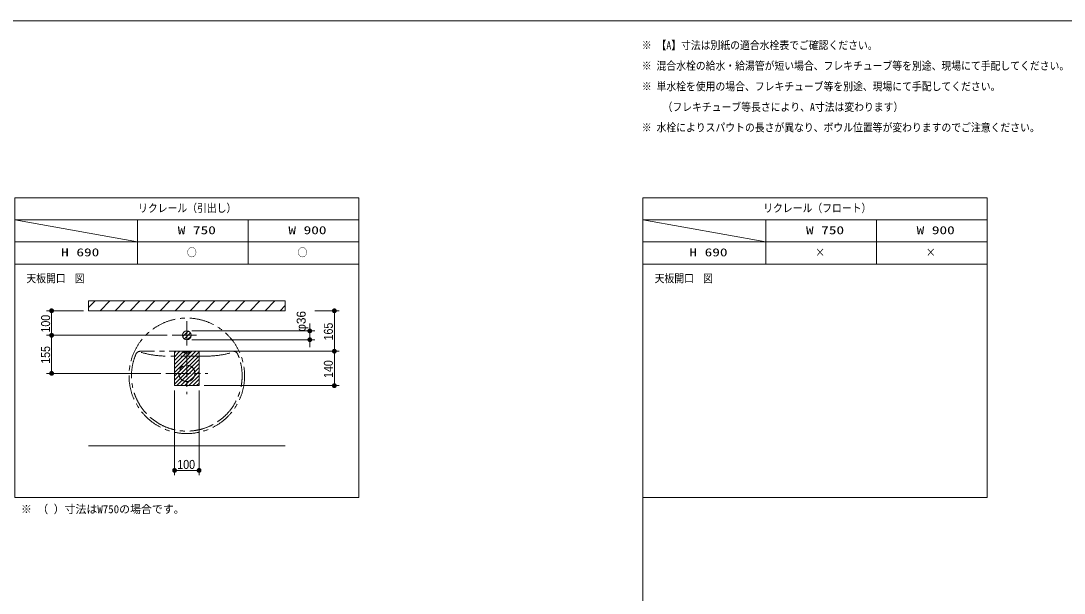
# Model space of a CAD drawing. Units: millimetres, scale not verified. Extents: x -6062 to 6062, y -3045 to 3045.
# Drawn here: x -2897 to 1345, y 440 to 2770 of the extents above; entities that cross this region are included whole.
import ezdxf
from ezdxf.enums import TextEntityAlignment as Align

# ---------------------------------------------------------------- set-up
doc = ezdxf.new("R2010")
doc.units = ezdxf.units.MM
doc.header["$LTSCALE"] = 20
doc.linetypes.add('CHAIN1', pattern=[8, 5, -1, 1, -1])
for name, color, linetype, lineweight in [('0-0_1図面枠', 7, 'Continuous', 9), ('0-3_2寸法-2', 7, 'Continuous', 9), ('0-4_0', 7, 'Continuous', 9), ('0-5_2寸法-1', 7, 'Continuous', 9), ('0-7_3一般', 7, 'Continuous', 9)]:
    doc.layers.add(name, color=color, linetype=linetype, lineweight=lineweight)
doc.styles.add('ＭＳ ゴシック', font='')
doc.styles.add('ＭＳ Ｐゴシック', font='')
doc.styles.get('ＭＳ ゴシック').set_extended_font_data('MS Gothic')
doc.styles.get('ＭＳ Ｐゴシック').set_extended_font_data('MS PGothic')

# ---------------------------------------------------------------- blocks, each defined once
blk = doc.blocks.new('グループ-2')
at = {"layer": '0-0_1図面枠'}
blk.add_lwpolyline([(-80000, 55400), (80000, 55400), (80000, -55400), (-80000, -55400)], close=True, dxfattribs=at)
blk = doc.blocks.new('図面枠')
at = {"layer": '0-0_1図面枠'}
blk.add_blockref('グループ-2', (0, 0), dxfattribs=at)
blk = doc.blocks.new('グループ-4')
at = {"layer": '0-0_1図面枠'}
for p, q in [((28400, 41000), (28400, -48600)), ((5300, 39200), (-22700, 39200)), ((-22700, 39200), (-12700, 37400)), ((-12700, 35600), (-12700, 39200)), ((-3700, 35600), (-3700, 39200)), ((56400, 39200), (28400, 39200)), ((28400, 39200), (38400, 37400)), ((38400, 35600), (38400, 39200)), ((47400, 35600), (47400, 39200)), ((-22700, 37400), (5300, 37400)), ((28400, 37400), (56400, 37400))]:
    blk.add_line(p, q, dxfattribs=at)
for points in [[(-22700, 41000), (5300, 41000), (5300, 35600), (-22700, 35600)], [(28400, 41000), (56400, 41000), (56400, 35600), (28400, 35600)], [(-22700, 35600), (5300, 35600), (5300, 16600), (-22700, 16600)], [(28400, 35600), (56400, 35600), (56400, 16600), (28400, 16600)]]:
    blk.add_lwpolyline(points, close=True, dxfattribs=at)
blk = doc.blocks.new('_Dot')
at = {"layer": '0-4_0'}
for p, q in [((-10, 0), (-20, 0)), ((9.78, 2), (-9.78, 2)), ((7.99, 6), (-7.99, 6)), ((9.16, -3.98), (-9.16, -3.98)), ((6, -7.98), (-6, -7.98))]:
    blk.add_line(p, q, dxfattribs=at)
for points in [[(10, 0), (9.92, 1.25), (9.69, 2.49), (9.3, 3.68), (8.76, 4.82), (8.09, 5.88), (7.29, 6.85), (6.37, 7.71), (5.36, 8.44), (4.26, 9.05), (3.09, 9.51), (1.87, 9.82), (0.63, 9.98), (-0.63, 9.98), (-1.87, 9.82), (-3.09, 9.51), (-4.26, 9.05), (-5.36, 8.44), (-6.37, 7.71), (-7.29, 6.85), (-8.09, 5.88), (-8.76, 4.82), (-9.3, 3.68), (-9.69, 2.49), (-9.92, 1.25), (-10, 0), (0, 0)], [(-10, 0), (-9.92, -1.25), (-9.69, -2.49), (-9.3, -3.68), (-8.76, -4.82), (-8.09, -5.88), (-7.29, -6.85), (-6.37, -7.71), (-5.36, -8.44), (-4.26, -9.05), (-3.09, -9.51), (-1.87, -9.82), (-0.63, -9.98), (0.63, -9.98), (1.87, -9.82), (3.09, -9.51), (4.26, -9.05), (5.36, -8.44), (6.37, -7.71), (7.29, -6.85), (8.09, -5.88), (8.76, -4.82), (9.3, -3.68), (9.69, -2.49), (9.92, -1.25), (10, 0), (0, 0)]]:
    blk.add_lwpolyline(points, close=True, dxfattribs=at)

msp = doc.modelspace()

# ---------------------------------------------------------------- linework, layer by layer
at = {"layer": '0-3_2寸法-2'}
for p, q in [((-1722.5, 1523.01), (-1722.5, 1538.01)), ((-2202.5, 1508), (-1702.5, 1508)), ((-1722.5, 1472), (-1722.5, 1508)), ((-2202.5, 1472), (-1702.5, 1472)), ((-1722.5, 1456.99), (-1722.5, 1441.99))]:
    msp.add_line(p, q, dxfattribs=at)
at = {"layer": '0-5_2寸法-1'}
for p, q in [((-2642.5, 1590), (-2792.5, 1590)), ((-2772.5, 1505.01), (-2772.5, 1574.99)), ((-1702.5, 1590), (-1602.5, 1590)), ((-1622.5, 1440.01), (-1622.5, 1574.99)), ((-2302.5, 1490), (-2792.5, 1490)), ((-2302.5, 1490), (-2792.5, 1490)), ((-2772.5, 1474.99), (-2772.5, 1350.01)), ((-2152.5, 1425), (-1602.5, 1425)), ((-2152.5, 1425), (-1602.5, 1425)), ((-1622.5, 1300.01), (-1622.5, 1409.99)), ((-2327.5, 1335), (-2792.5, 1335)), ((-2152.5, 1285), (-1602.5, 1285)), ((-2272.5, 1265), (-2272.5, 920)), ((-2172.5, 1265), (-2172.5, 920)), ((-2187.51, 940), (-2257.49, 940))]:
    msp.add_line(p, q, dxfattribs=at)
at = {"layer": '0-7_3一般'}
for p, q in [((-2622.5, 1603.4), (-2595.9, 1630)), ((-2574.94, 1590), (-2534.94, 1630)), ((-2513.98, 1590), (-2473.98, 1630)), ((-2453.02, 1590), (-2413.02, 1630)), ((-2392.06, 1590), (-2352.06, 1630)), ((-2331.1, 1590), (-2291.1, 1630)), ((-2270.14, 1590), (-2230.14, 1630)), ((-2209.18, 1590), (-2169.18, 1630)), ((-2148.22, 1590), (-2108.22, 1630)), ((-2087.26, 1590), (-2047.26, 1630)), ((-2026.3, 1590), (-1986.3, 1630)), ((-1965.34, 1590), (-1925.34, 1630)), ((-1904.38, 1590), (-1864.38, 1630)), ((-2622.5, 1590), (-1822.5, 1590)), ((-1843.42, 1590), (-1822.5, 1610.92)), ((-2239.42, 1484.08), (-2216.58, 1506.92)), ((-2232.48, 1475.02), (-2207.52, 1499.98)), ((-2219.17, 1472.33), (-2204.83, 1486.67)), ((-2272.5, 1419), (-2266.5, 1425)), ((-2272.5, 1403), (-2250.5, 1425)), ((-2272.5, 1387), (-2234.5, 1425)), ((-2272.5, 1371), (-2218.5, 1425)), ((-2272.5, 1355), (-2202.5, 1425)), ((-2272.5, 1339), (-2186.5, 1425)), ((-2272.5, 1323), (-2172.5, 1423)), ((-2272.5, 1307), (-2172.5, 1407)), ((-2272.5, 1291), (-2172.5, 1391)), ((-2262.5, 1285), (-2172.5, 1375)), ((-2246.5, 1285), (-2172.5, 1359)), ((-2230.5, 1285), (-2172.5, 1343)), ((-2214.5, 1285), (-2172.5, 1327)), ((-2198.5, 1285), (-2172.5, 1311)), ((-2182.5, 1285), (-2172.5, 1295)), ((-2622.5, 1040), (-1822.5, 1040))]:
    msp.add_line(p, q, dxfattribs=at)
at = {"layer": '0-7_3一般', "linetype": 'CHAIN1'}
for p, q in [((-2222.5, 1548), (-2222.5, 1428)), ((-2282.5, 1490), (-2162.5, 1490)), ((-2033.75, 1425), (-2411.25, 1425)), ((-2146.91, 1405), (-2298.09, 1405)), ((-2222.5, 1420), (-2222.5, 1250)), ((-2307.5, 1335), (-2137.5, 1335))]:
    msp.add_line(p, q, dxfattribs=at)
at = {"layer": '0-7_3一般'}
for points in [[(-2622.5, 1630), (-1822.5, 1630), (-1822.5, 1590), (-2622.5, 1590)], [(-2272.5, 1425), (-2172.5, 1425), (-2172.5, 1285), (-2272.5, 1285)], [(-2272.5, 1425), (-2172.5, 1425), (-2172.5, 1285), (-2272.5, 1285)]]:
    msp.add_lwpolyline(points, close=True, dxfattribs=at)
at = {"layer": '0-7_3一般', "linetype": 'CHAIN1'}
for centre, radius in [((-2222.5, 1325), 235), ((-2222.5, 1335), 33)]:
    msp.add_circle(centre, radius, dxfattribs=at)
at = {"layer": '0-7_3一般'}
msp.add_circle((-2222.5, 1490), 18, dxfattribs=at)
msp.add_circle((-2222.5, 1490), 18, dxfattribs=at)
at = {"layer": '0-7_3一般', "linetype": 'CHAIN1'}
for centre, radius, start, end in [((-2222.5, 1325), 225, 157.03032, 232.34344), ((-2411.25, 1405), 20, 90, 157.03032), ((-2298.01, 1805), 400, 253.94747, 269.98748), ((-2146.99, 1805), 400, 270.01252, 286.05253), ((-2222.5, 1325), 225, 307.65656, 22.96968), ((-2033.75, 1405), 20, 22.96968, 90), ((-2222.5, 1325), 225, 232.34344, 307.65656)]:
    msp.add_arc(centre, radius, start, end, dxfattribs=at)
msp.add_ellipse((-2222.5, 1420), major_axis=(12.5, 0), ratio=0.2, dxfattribs=at)

# ---------------------------------------------------------------- block references
at = {"layer": '0-0_1図面枠', "xscale": 0.05, "yscale": 0.05}
for name in ['図面枠', 'グループ-4']:
    msp.add_blockref(name, (-1787.5, 0), dxfattribs=at)
at = {"layer": '0-3_2寸法-2', "xscale": 0.7503418, "yscale": 0.7503418}
for p, rotation in [((-1722.5, 1508), 270), ((-1722.5, 1472), 90)]:
    msp.add_blockref('_Dot', p, dxfattribs=dict(at, rotation=rotation))
at = {"layer": '0-5_2寸法-1', "xscale": 0.7503418, "yscale": 0.7503418}
for p, rotation in [((-2772.5, 1590), 90), ((-1622.5, 1590), 90), ((-2772.5, 1490), 270), ((-2772.5, 1490), 90), ((-1622.5, 1425), 270), ((-1622.5, 1425), 90), ((-2772.5, 1335), 270), ((-1622.5, 1285), 270), ((-2272.5, 940), 180)]:
    msp.add_blockref('_Dot', p, dxfattribs=dict(at, rotation=rotation))
msp.add_blockref('_Dot', (-2172.5, 940), dxfattribs=at)

# ---------------------------------------------------------------- texts
at = {"layer": '0-0_1図面枠', "style": 'ＭＳ ゴシック'}
for s, width, p in [('※ 【A】寸法は別紙の適合水栓表でご確認ください。', 0.9, (-372.1, 2644.66)), ('※ 混合水栓の給水・給湯管が短い場合、フレキチューブ等を別途、現場にて手配してください。', 0.9, (-372.1, 2560.96)), ('※ 単水栓を使用の場合、フレキチューブ等を別途、現場にて手配してください。', 0.9, (-372.1, 2477.03)), ('\u3000\u3000（フレキチューブ等長さにより、A寸法は変わります）', 0.9, (-367.5, 2393.1)), ('※ 水栓によりスパウトの長さが異なり、ボウル位置等が変わりますのでご注意ください。', 0.9, (-372.1, 2309.78)), ('リクレール（引出し）', 0.9, (-2420.67, 1981.44)), ('リクレール（フロート）', 0.9, (121.75, 1981.54)), ('W 750', 1.4, (-2259.45, 1891.74)), ('W 900', 1.4, (-1809.45, 1891.74)), ('W 750', 1.4, (295.55, 1891.74)), ('W 900', 1.4, (745.55, 1891.74)), ('H 690', 1.4, (-2733.49, 1801.74)), ('○', 0.9, (-2222.09, 1801.25)), ('○', 0.9, (-1772.09, 1801.25)), ('H 690', 1.4, (-178.49, 1801.74)), ('×', 0.9, (333.01, 1801.83)), ('×', 0.9, (783.01, 1801.83)), ('天板開口', 0.9, (-2875, 1695.64)), ('図', 0.9, (-2678.27, 1695.64)), ('天板開口', 0.9, (-320, 1695.64)), ('図', 0.9, (-123.27, 1695.64))]:
    msp.add_text(s, height=32.55, dxfattribs=dict(at, width=width)).set_placement(p, align=Align.BOTTOM_LEFT)
msp.add_text('※ （ ）寸法はW750の場合です。', height=32.55, dxfattribs=at).set_placement((-2897.1, 756.01), align=Align.BOTTOM_LEFT)
at = {"layer": '0-3_2寸法-2', "style": 'ＭＳ Ｐゴシック'}
msp.add_text('φ36', height=36.66, rotation=90, dxfattribs=at).set_placement((-1728.06, 1504.57), align=Align.BOTTOM_LEFT)
at = {"layer": '0-5_2寸法-1', "style": 'ＭＳ Ｐゴシック', "width": 0.9}
for s, p in [('100', (-2767.54, 1501.39)), ('165', (-1617.54, 1469.28)), ('155', (-2767.54, 1374.28)), ('140', (-1617.54, 1316.39))]:
    msp.add_text(s, height=36.66, rotation=90, dxfattribs=at).set_placement(p, align=Align.BOTTOM_LEFT)
msp.add_text('100', height=36.66, dxfattribs=at).set_placement((-2261.11, 935.04), align=Align.BOTTOM_LEFT)

doc.saveas('drawing.dxf')
